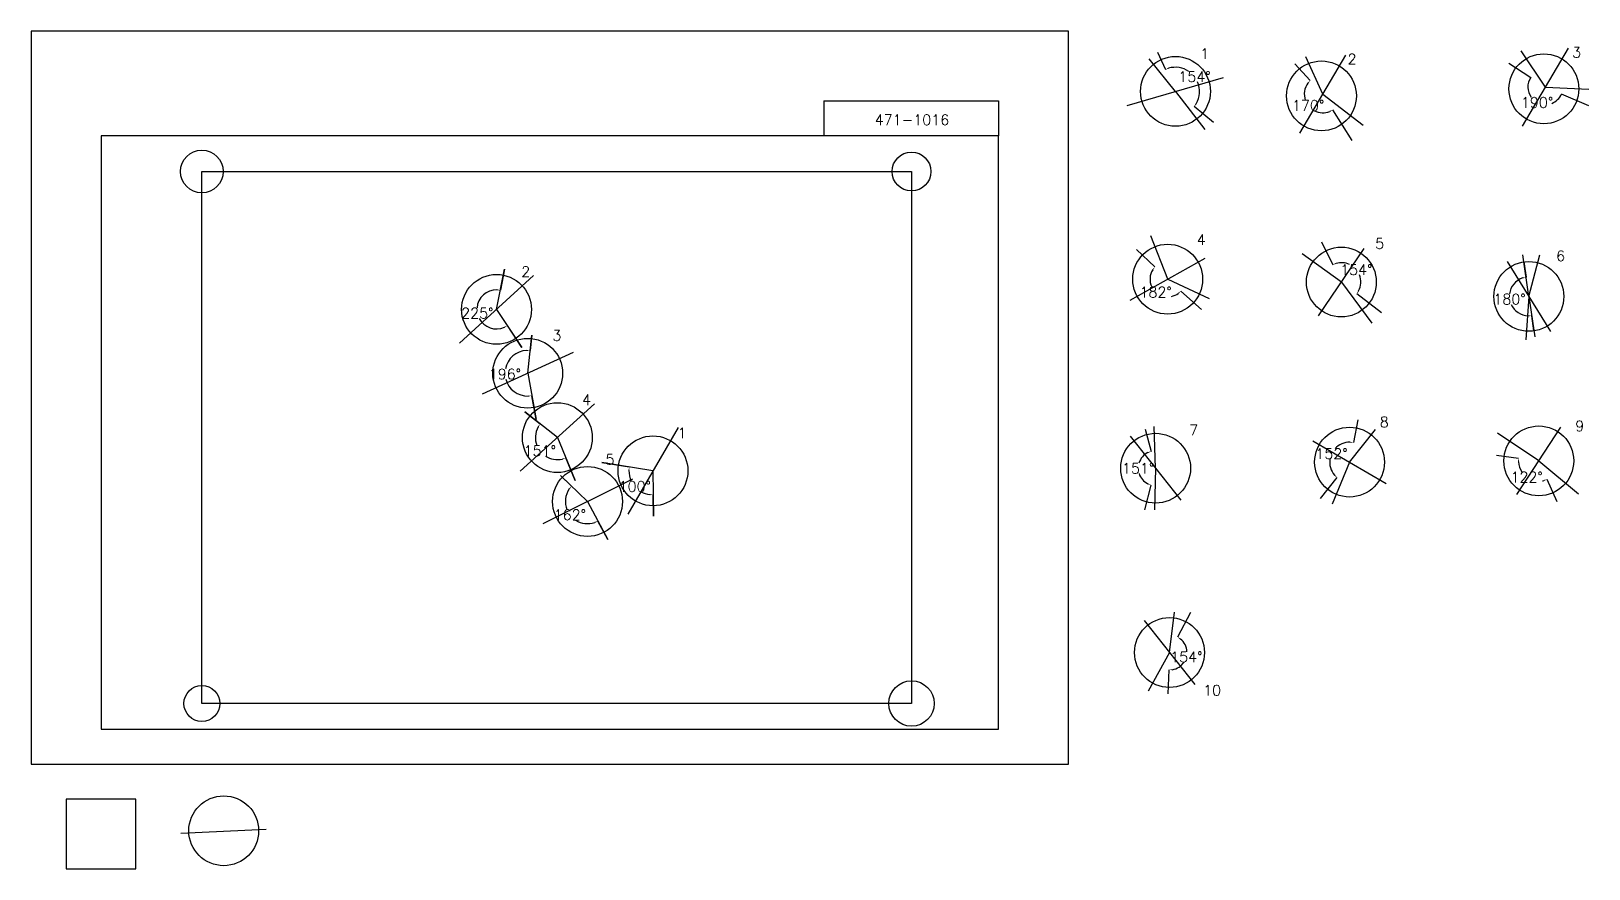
# Model space of a CAD drawing. Extents: x 0 to 2230150, y -150000 to 1050000.
import ezdxf

# ---------------------------------------------------------------- set-up
doc = ezdxf.new("R2010")
doc.units = 0
doc.header["$MEASUREMENT"] = 0
doc.layers.get('0').update_dxf_attribs({"linetype": 'CONTINUOUS'})
doc.layers.get('Defpoints').update_dxf_attribs({"linetype": 'CONTINUOUS'})
for name, color, linetype in [('_0-0_', 7, 'CONTINUOUS'), ('_0-1_V-nasSTD', 7, 'CONTINUOUS'), ('_0-2_番号', 7, 'CONTINUOUS'), ('ADD_LINE', 7, 'CONTINUOUS'), ('文字', 7, 'CONTINUOUS'), ('画像', 7, 'CONTINUOUS')]:
    doc.layers.add(name, color=color, linetype=linetype)
doc.layers.add('位置合わせ用', color=7, linetype='CONTINUOUS', plot=False)
doc.styles.get("Standard").update_dxf_attribs({"font": 'txt', "height": 15000, "bigfont": 'bigfont.shx'})
doc.dimstyles.get("Standard").update_dxf_attribs({"dimtxt": 0.18, "dimasz": 0.18, "dimexe": 0.18, "dimexo": 0.0625, "dimgap": 0.09, "dimtad": 0, "dimtih": 1, "dimtoh": 1, "dimdec": 4, "dimzin": 0, "dimdsep": 46, "dimtxsty": 'Standard', "dimcen": 0.09, "dimadec": 0, "dimazin": 0, "dimtfac": 1, "dimtdec": 4, "dimtofl": 0, "dimtmove": 0, "dimatfit": 3, "dimfxl": 1, "dimtolj": 1, "dimtzin": 0, "dimarcsym": 0})
picture_1 = doc.add_image_def('image1.jpg', size_in_pixel=(800, 600))

# ---------------------------------------------------------------- blocks, each defined once
blk = doc.blocks.new('-000-CCURVE_ORG002')
at = {"layer": '_0-0_', "color": 5, "linetype": 'Continuous'}
for p, q in [((30, -10), (10, -10)), ((10, -10), (10, -30)), ((30, -30), (30, -10)), ((10, -30), (30, -30))]:
    blk.add_line(p, q, dxfattribs=at)
blk = doc.blocks.new('-008-$$ATRU$$11$$背景色$$色$$0_0_0')
at = {"layer": '_0-2_番号'}
blk.add_blockref('-000-CCURVE_ORG002', (0, 0), dxfattribs=at)
blk = doc.blocks.new('*D27')
at = {"layer": 'ADD_LINE', "color": 0, "linetype": 'Continuous', "lineweight": -2}
for p, q in [((1612482, 1019756), (1623866, 995044)), ((1692790, 918934), (1664951, 941812))]:
    blk.add_line(p, q, dxfattribs=at)
for start, end in [(55.935441, 106.423298), (328.898292, 23.176446)]:
    blk.add_arc((1638300, 963714), 34496, start, end, dxfattribs=at)
at = {"layer": 'ADD_LINE', "color": 0}
for points in [[(1628254, 997582), (1628840, 996022), (1623866, 995045)], [(1667157, 946376), (1668518, 945414), (1664951, 941812)]]:
    blk.add_solid(points, dxfattribs=at)
at = {"layer": 'Defpoints', "color": 0}
for p in [(1612482, 1019756), (1638300, 963714), (1672046, 970868), (1692790, 918934)]:
    blk.add_point(p, dxfattribs=at)
at = {"layer": 'ADD_LINE', "color": 0, "linetype": 'Continuous', "insert": (1665608, 984790), "char_height": 15000, "attachment_point": 5}
blk.add_mtext('\\A1;154%%d', dxfattribs=at)
blk = doc.blocks.new('*D28')
at = {"color": 0, "linetype": 'Continuous', "lineweight": -2}
for p, q in [((1809179, 1003391), (1831324, 979396)), ((1891517, 893504), (1863720, 937271))]:
    blk.add_line(p, q, dxfattribs=at)
for start, end in [(143.458517, 199.177328), (242.968088, 291.666013)]:
    blk.add_arc((1849418, 959791), 26678, start, end, dxfattribs=at)
at = {"color": 0}
for points in [[(1828604, 975119), (1827364, 976233), (1831324, 979396)], [(1859646, 934256), (1858888, 935740), (1863721, 937271)]]:
    blk.add_solid(points, dxfattribs=at)
at = {"layer": 'Defpoints', "color": 0}
for p in [(1809179, 1003391), (1849418, 959791), (1823088, 955491), (1891518, 893504)]:
    blk.add_point(p, dxfattribs=at)
at = {"color": 0, "linetype": 'Continuous', "insert": (1828270, 943528), "char_height": 15000, "attachment_point": 5}
blk.add_mtext('\\A1;170%%d', dxfattribs=at)
blk = doc.blocks.new('*D31')
at = {"layer": 'ADD_LINE', "color": 0, "linetype": 'Continuous', "lineweight": -2}
for p, q in [((2115662, 1004203), (2146913, 983688)), ((2230150, 942907), (2190978, 959896))]:
    blk.add_line(p, q, dxfattribs=at)
for start, end in [(146.716384, 215.556167), (291.744567, 336.55299)]:
    blk.add_arc((2167922, 969896), 25131, start, end, dxfattribs=at)
at = {"layer": 'ADD_LINE', "color": 0}
for points in [[(2146913, 983688), (2146913, 983688), (2146913, 983688)], [(2190978, 959896), (2190978, 959896), (2190978, 959896)]]:
    blk.add_solid(points, dxfattribs=at)
at = {"layer": 'Defpoints', "color": 0}
for p in [(2115662, 1004204), (2167922, 969896), (2146156, 957332), (2230150, 942907)]:
    blk.add_point(p, dxfattribs=at)
at = {"layer": 'ADD_LINE', "color": 0, "linetype": 'Continuous', "insert": (2155982, 947782), "char_height": 15000, "attachment_point": 5}
blk.add_mtext('\\A1;190%%d', dxfattribs=at)
blk = doc.blocks.new('*D492')
at = {"color": 0, "linetype": 'Continuous', "lineweight": -2}
for p, q in [((1582560, 737261), (1608834, 712185)), ((1675657, 651191), (1646046, 677753))]:
    blk.add_line(p, q, dxfattribs=at)
for start, end in [(147.654398, 205.986177), (282.024317, 306.788949)]:
    blk.add_arc((1627174, 694681), 25352, start, end, dxfattribs=at)
at = {"color": 0}
for points in [[(1606412, 707733), (1605099, 708759), (1608834, 712185)], [(1642919, 673763), (1641794, 674993), (1646046, 677753)]]:
    blk.add_solid(points, dxfattribs=at)
at = {"layer": 'Defpoints', "color": 0}
for p in [(1582560, 737262), (1627174, 694681), (1602920, 687300), (1675658, 651190)]:
    blk.add_point(p, dxfattribs=at)
at = {"color": 0, "linetype": 'Continuous', "insert": (1609955, 676073), "char_height": 15000, "attachment_point": 5}
blk.add_mtext('\\A1;182%%d', dxfattribs=at)
blk = doc.blocks.new('*D493')
at = {"color": 0, "linetype": 'Continuous', "lineweight": -2}
for p, q in [((1847215, 748386), (1863522, 715452)), ((1933285, 646506), (1897834, 673710))]:
    blk.add_line(p, q, dxfattribs=at)
for start, end in [(64.877904, 105.999917), (332.840982, 21.383423)]:
    blk.add_arc((1875830, 690596), 27737, start, end, dxfattribs=at)
at = {"color": 0}
for points in [[(1867883, 718035), (1868485, 716481), (1863522, 715453)], [(1899804, 678380), (1901213, 677489), (1897835, 673710)]]:
    blk.add_solid(points, dxfattribs=at)
at = {"layer": 'Defpoints', "color": 0}
for p in [(1847214, 748386), (1887525, 715747), (1875830, 690596), (1933286, 646506)]:
    blk.add_point(p, dxfattribs=at)
at = {"color": 0, "linetype": 'Continuous', "insert": (1897257, 708209), "char_height": 15000, "attachment_point": 5}
blk.add_mtext('\\A1;154%%d', dxfattribs=at)
blk = doc.blocks.new('*D494')
at = {"color": 0, "linetype": 'Continuous', "lineweight": -2}
for p, q in [((2097719, 442479), (2129651, 438247)), ((2185031, 375777), (2170441, 407971))]:
    blk.add_line(p, q, dxfattribs=at)
for start, end in [(182.32444, 213.011449), (280.28229, 284.506363)]:
    blk.add_arc((2158450, 434431), 29051, start, end, dxfattribs=at)
at = {"color": 0}
for points in [[(2130255, 433215), (2128590, 433290), (2129651, 438247)], [(2166004, 405520), (2165449, 407092), (2170441, 407970)]]:
    blk.add_solid(points, dxfattribs=at)
at = {"layer": 'Defpoints', "color": 0}
for p in [(2097719, 442479), (2158450, 434431), (2134111, 418569), (2185032, 375776)]:
    blk.add_point(p, dxfattribs=at)
at = {"color": 0, "linetype": 'Continuous', "insert": (2141135, 411104), "char_height": 15000, "attachment_point": 5}
blk.add_mtext('\\A1;122%%d', dxfattribs=at)
blk = doc.blocks.new('*D495')
at = {"color": 0, "linetype": 'Continuous', "lineweight": -2}
for p, q in [((1899485, 493442), (1893065, 460614)), ((1845899, 380648), (1869761, 410403))]:
    blk.add_line(p, q, dxfattribs=at)
for start, end in [(88.997379, 136.834749), (170.916699, 221.208715)]:
    blk.add_arc((1887594, 432640), 28505, start, end, dxfattribs=at)
at = {"color": 0}
for points in [[(1888005, 460311), (1888181, 461969), (1893065, 460615)], [(1865573, 413259), (1866726, 414463), (1869761, 410403)]]:
    blk.add_solid(points, dxfattribs=at)
at = {"layer": 'Defpoints', "color": 0}
for p in [(1899486, 493442), (1869381, 454567), (1887594, 432640), (1845899, 380648)]:
    blk.add_point(p, dxfattribs=at)
at = {"color": 0, "linetype": 'Continuous', "insert": (1861739, 444640), "char_height": 15000, "attachment_point": 5}
blk.add_mtext('\\A1;152%%d', dxfattribs=at)
blk = doc.blocks.new('*D496')
at = {"color": 0, "linetype": 'Continuous', "lineweight": -2}
for p, q in [((1594921, 479957), (1603443, 448007)), ((1594453, 364310), (1603625, 399771))]:
    blk.add_line(p, q, dxfattribs=at)
for start, end in [(116.442259, 162.722612), (197.730428, 243.989803)]:
    blk.add_arc((1609870, 423913), 24936, start, end, dxfattribs=at)
at = {"color": 0}
for points in [[(1599060, 445461), (1598471, 447020), (1603443, 448007)], [(1598646, 400720), (1599223, 402284), (1603625, 399771)]]:
    blk.add_solid(points, dxfattribs=at)
at = {"layer": 'Defpoints', "color": 0}
for p in [(1594921, 479958), (1587247, 434403), (1609870, 423913), (1594453, 364310)]:
    blk.add_point(p, dxfattribs=at)
at = {"color": 0, "linetype": 'Continuous', "insert": (1584933, 423819), "char_height": 15000, "attachment_point": 5}
blk.add_mtext('\\A1;151%%d', dxfattribs=at)
blk = doc.blocks.new('*D497')
at = {"color": 0, "linetype": 'Continuous', "lineweight": -2}
for p, q in [((2137280, 719501), (2140368, 697666)), ((2151611, 620534), (2148379, 642348))]:
    blk.add_line(p, q, dxfattribs=at)
for start, end in [(108.314688, 172.816777), (204.310121, 268.164898)]:
    blk.add_arc((2144282, 669994), 27948, start, end, dxfattribs=at)
at = {"color": 0}
for points in [[(2135690, 695715), (2135310, 697337), (2140368, 697666)], [(2143435, 641228), (2143339, 642892), (2148379, 642348)]]:
    blk.add_solid(points, dxfattribs=at)
at = {"layer": 'Defpoints', "color": 0}
for p in [(2137280, 719501), (2144282, 669994), (2122350, 652671), (2151611, 620534)]:
    blk.add_point(p, dxfattribs=at)
at = {"color": 0, "linetype": 'Continuous', "insert": (2116623, 665988), "char_height": 15000, "attachment_point": 5}
blk.add_mtext('\\A1;180%%d', dxfattribs=at)
blk = doc.blocks.new('*D662')
at = {"color": 0, "linetype": 'Continuous', "lineweight": -2}
for p, q in [((1659684, 217062), (1641346, 182000)), ((1628066, 100544), (1629066, 134978))]:
    blk.add_line(p, q, dxfattribs=at)
for start, end in [(2.755917, 50.881259), (279.845571, 326.395586)]:
    blk.add_arc((1629789, 159904), 24936, start, end, dxfattribs=at)
at = {"color": 0}
for points in [[(1645980, 179947), (1645064, 178555), (1641346, 182001)], [(1633993, 136166), (1634112, 134504), (1629066, 134978)]]:
    blk.add_solid(points, dxfattribs=at)
at = {"layer": 'Defpoints', "color": 0}
for p in [(1659684, 217062), (1629789, 159904), (1648804, 143771), (1628066, 100544)]:
    blk.add_point(p, dxfattribs=at)
at = {"color": 0, "linetype": 'Continuous', "insert": (1653916, 153603), "char_height": 15000, "attachment_point": 5}
blk.add_mtext('\\A1;154%%d', dxfattribs=at)
blk = doc.blocks.new('*D665')
at = {"layer": 'ADD_LINE', "color": 0, "linetype": 'Continuous', "lineweight": -2}
for p, q in [((817165, 432136), (856294, 425719)), ((891086, 355288), (890690, 385751))]:
    blk.add_line(p, q, dxfattribs=at)
for start, end in [(179.02082, 205.740298), (240.494085, 262.409472)]:
    blk.add_arc((890244, 420151), 34403, start, end, dxfattribs=at)
at = {"layer": 'ADD_LINE', "color": 0}
for points in [[(856676, 420665), (855016, 420814), (856294, 425719)], [(885650, 385218), (885749, 386882), (890690, 385751)]]:
    blk.add_solid(points, dxfattribs=at)
at = {"layer": 'Defpoints', "color": 0}
for p in [(817164, 432136), (858824, 406137), (890244, 420151), (891086, 355288)]:
    blk.add_point(p, dxfattribs=at)
at = {"layer": 'ADD_LINE', "color": 0, "linetype": 'Continuous', "insert": (864167, 397710), "char_height": 15000, "attachment_point": 5}
blk.add_mtext('\\A1;100%%d', dxfattribs=at)
blk = doc.blocks.new('*D668')
at = {"layer": 'ADD_LINE', "color": 0, "linetype": 'Continuous', "lineweight": -2}
for p, q in [((677858, 708803), (671828, 678912)), ((702684, 597048), (681877, 628134))]:
    blk.add_line(p, q, dxfattribs=at)
for start, end in [(88.82561, 175.791275), (207.494843, 293.563293)]:
    blk.add_arc((666283, 651431), 28035, start, end, dxfattribs=at)
at = {"layer": 'ADD_LINE', "color": 0}
for points in [[(666767, 678632), (666949, 680289), (671828, 678912)], [(677890, 625003), (677091, 626465), (681877, 628134)]]:
    blk.add_solid(points, dxfattribs=at)
at = {"layer": 'Defpoints', "color": 0}
for p in [(677858, 708804), (641159, 663870), (666283, 651431), (702684, 597048)]:
    blk.add_point(p, dxfattribs=at)
at = {"layer": 'ADD_LINE', "color": 0, "linetype": 'Continuous', "insert": (638782, 645989), "char_height": 15000, "attachment_point": 5}
blk.add_mtext('\\A1;225%%d', dxfattribs=at)
blk = doc.blocks.new('*D671')
at = {"layer": 'ADD_LINE', "color": 0, "linetype": 'Continuous', "lineweight": -2}
for p, q in [((716737, 614652), (714377, 592422)), ((722826, 493801), (716711, 527799))]:
    blk.add_line(p, q, dxfattribs=at)
for start, end in [(92.719532, 168.840417), (195.40995, 271.417044)]:
    blk.add_arc((710929, 559944), 32661, start, end, dxfattribs=at)
at = {"layer": 'ADD_LINE', "color": 0}
for points in [[(709355, 591735), (709403, 593401), (714377, 592423)], [(711821, 526464), (711652, 528122), (716711, 527799)]]:
    blk.add_solid(points, dxfattribs=at)
at = {"layer": 'Defpoints', "color": 0}
for p in [(716737, 614652), (710929, 559944), (684102, 541314), (722826, 493801)]:
    blk.add_point(p, dxfattribs=at)
at = {"layer": 'ADD_LINE', "color": 0, "linetype": 'Continuous', "insert": (678289, 558765), "char_height": 15000, "attachment_point": 5}
blk.add_mtext('\\A1;196%%d', dxfattribs=at)
blk = doc.blocks.new('*D674')
at = {"layer": 'ADD_LINE', "color": 0, "linetype": 'Continuous', "lineweight": -2}
for p, q in [((706630, 504684), (728642, 487281)), ((778765, 406317), (765426, 438583))]:
    blk.add_line(p, q, dxfattribs=at)
for start, end in [(150.765197, 201.400473), (237.20066, 283.365952)]:
    blk.add_arc((753379, 467725), 31534, start, end, dxfattribs=at)
at = {"layer": 'ADD_LINE', "color": 0}
for points in [[(726554, 482662), (725169, 483589), (728642, 487281)], [(760925, 436253), (760412, 437838), (765426, 438583)]]:
    blk.add_solid(points, dxfattribs=at)
at = {"layer": 'Defpoints', "color": 0}
for p in [(706630, 504684), (722527, 461204), (753379, 467725), (778765, 406317)]:
    blk.add_point(p, dxfattribs=at)
at = {"layer": 'ADD_LINE', "color": 0, "linetype": 'Continuous', "insert": (728217, 448719), "char_height": 15000, "attachment_point": 5}
blk.add_mtext('\\A1;151%%d', dxfattribs=at)
blk = doc.blocks.new('*D677')
at = {"layer": 'ADD_LINE', "color": 0, "linetype": 'Continuous', "lineweight": -2}
for p, q in [((757687, 413343), (773622, 398133)), ((825606, 321854), (811500, 348265))]:
    blk.add_line(p, q, dxfattribs=at)
for start, end in [(145.376362, 201.614701), (237.286119, 289.062828)]:
    blk.add_arc((796561, 376237), 31712, start, end, dxfattribs=at)
at = {"layer": 'ADD_LINE', "color": 0}
for points in [[(771111, 393729), (769819, 394782), (773622, 398133)], [(807251, 345501), (806585, 347028), (811500, 348265)]]:
    blk.add_solid(points, dxfattribs=at)
at = {"layer": 'Defpoints', "color": 0}
for p in [(757686, 413344), (765356, 370590), (796561, 376237), (825606, 321854)]:
    blk.add_point(p, dxfattribs=at)
at = {"layer": 'ADD_LINE', "color": 0, "linetype": 'Continuous', "insert": (771308, 357056), "char_height": 15000, "attachment_point": 5}
blk.add_mtext('\\A1;162%%d', dxfattribs=at)

msp = doc.modelspace()

# ---------------------------------------------------------------- linework, layer by layer
at = {"layer": '_0-1_V-nasSTD', "color": 7, "linetype": 'Continuous'}
for p, q in [((1485000, 1050000), (0, 1050000)), ((0, 1050000), (0, 0)), ((1485000, 1050000), (0, 1050000)), ((0, 1050000), (0, 0)), ((1485000, 0), (1485000, 1050000)), ((1485000, 0), (1485000, 1050000)), ((1135000, 950000), (1135000, 900000)), ((1135000, 950000), (1385000, 950000)), ((1385000, 950000), (1385000, 900000)), ((1385000, 900000), (100000, 900000)), ((100000, 900000), (100000, 50000)), ((1385000, 50000), (1385000, 900000)), ((100000, 50000), (1385000, 50000)), ((0, 0), (1485000, 0)), ((0, 0), (1485000, 0))]:
    msp.add_line(p, q, dxfattribs=at)
at = {"layer": 'ADD_LINE', "color": 5, "linetype": 'Continuous'}
for p, q in [((1638300.12759, 963713.94411), (1600657, 1010465.5)), ((1849417.68706, 959791.40858), (1824731.61592, 1013095)), ((2167921.53926, 969895.92252), (2133337.061, 1021586.01265)), ((1638300.12759, 963713.94411), (1680185.5, 909330)), ((1849417.68706, 959791.40858), (1907070.5, 915461)), ((2167921.53926, 969895.92252), (2230150.4375, 966693.63309)), ((1627173.85936, 694681.42053), (1603053, 756584)), ((1875829.60478, 690595.69901), (1819695, 730821)), ((2144282.17651, 669993.66595), (2135874.84661, 729434.5)), ((2144282.17651, 669993.66595), (2159881.11393, 729434.5)), ((666283.25, 651431.44411), (677858.5, 708803.5)), ((1627173.85936, 694681.42053), (1686782, 666999.5)), ((1875829.60478, 690595.69901), (1919233, 631868.5)), ((2144282.17651, 669993.66595), (2139973.5, 607862)), ((2144282.17651, 669993.66595), (2152852.5, 612158.5)), ((666283.25, 651431.44411), (702684.12647, 597047.5)), ((710928.75, 559943.94411), (716737, 614652)), ((710928.75, 559943.94411), (722826, 493801)), ((753378.75, 467724.94411), (706629.5, 504684)), ((1609869.59541, 423912.59025), (1607859.5021, 483624.43754)), ((1887594.19761, 432639.77192), (1924592.5, 479202.5)), ((2158449.59821, 434430.75199), (2099218, 473956.5)), ((753378.75, 467724.94411), (778765, 406317)), ((890243.75, 420151.44411), (817164.5, 432136.5)), ((1609869.59541, 423912.59025), (1608159.50179, 364310.06247)), ((1887594.19761, 432639.77192), (1862762, 372404)), ((2158449.59821, 434430.75199), (2215384.5, 387018.5)), ((796560.75, 376237.44411), (757686.5, 413343.5)), ((890243.75, 420151.44411), (891086, 355287.5)), ((796560.75, 376237.44411), (825606.46177, 321853.5)), ((1629789, 159904), (1636845.5, 217647.28885)), ((1629789, 159904), (1599375.79815, 104642.5))]:
    msp.add_line(p, q, dxfattribs=at)
at = {"layer": 'ADD_LINE', "color": 1, "linetype": 'Continuous'}
for p, q in [((1816519.43706, 903878.65858), (1882315.93706, 1015704.15858)), ((2135023.28926, 913983.17252), (2200819.78926, 1025808.67252)), ((1569397.37759, 943664.44411), (1707202.87759, 983763.44411)), ((1843082.10478, 642335.94901), (1908577.10478, 738855.44901)), ((1573690.48436, 664418.92053), (1680657.23436, 724943.92053)), ((2113351.05151, 720119.29095), (2175213.30151, 619868.04095)), ((719237.31733, 699861.16806), (613329.18267, 603001.72017)), ((776145.7402, 589882.47442), (645711.7598, 530005.4138)), ((806566.59528, 515897.80496), (700190.90472, 419552.08326)), ((926143.72707, 482286.48297), (854343.77293, 358016.40525)), ((1573599.84541, 469670.84025), (1646139.34541, 378154.34025)), ((2126994.59821, 386171.00199), (2189904.59821, 482690.50199)), ((1835025.69761, 463233.02192), (1940162.69761, 402046.52192)), ((860743.22029, 408333.8912), (732378.27971, 344140.99702)), ((1593519.25, 205662.25), (1666058.75, 114145.75)), ((214262.32302, -98799.56876), (336470.78129, -93322.43898))]:
    msp.add_line(p, q, dxfattribs=at)
at = {"layer": 'ADD_LINE', "color": 5, "linetype": 'ByBlock'}
for centre in [(1638300.12759, 963713.94411), (1847299.84098, 957259.81804), (2165803.69318, 967364.33199), (1627173.85936, 694681.42053), (1875829.60478, 690595.69901), (2144282.17651, 669993.66595), (666283.25, 651431.44411), (710928.75, 559943.94411), (753378.75, 467724.94411), (890243.75, 420151.44411), (1609869.59541, 423912.59025), (1887594.19761, 432639.77192), (2158449.59821, 434430.75199), (796560.75, 376237.44411), (1629789, 159904), (275704.61091, -95468.83904)]:
    msp.add_circle(centre, 50000, dxfattribs=at)
at = {"layer": '位置合わせ用', "color": 5, "linetype": 'Continuous'}
for centre, radius in [((244424.4, 848880.595), 30579.2687), ((1260424.4, 848880.595), 27848.33235), ((244424.4, 86880.595), 25672.78835), ((1260424.4, 86880.595), 32483.49996)]:
    msp.add_circle(centre, radius, dxfattribs=at)

# ---------------------------------------------------------------- block references
at = {"layer": '_0-0_', "xscale": 5000, "yscale": 5000, "zscale": 5000}
msp.add_blockref('-008-$$ATRU$$11$$背景色$$色$$0_0_0', (0, 0), dxfattribs=at)

# ---------------------------------------------------------------- texts
at = {"layer": '文字', "color": 5, "linetype": 'Continuous'}
for s, p in [('3', (2206162.5, 1012123.5)), ('1', (1673664.84659, 1010338.61449)), ('2', (1884735.5, 1002469.5)), ('4', (1668695.5, 743754)), ('5', (1924216.5, 738393)), ('6', (2183311.5, 720524.5)), ('2', (701647.969, 698056.11449)), ('3', (746293.469, 606568.61449)), ('4', (788743.469, 514349.61449)), ('8', (1930840.69761, 482615.93968)), ('9', (2210625.69761, 476897.98348)), ('1', (925608.469, 466776.11449)), ('7', (1657991.59541, 471180.02727)), ('5', (822287.5, 429209)), ('10', (1677911, 98195.5))]:
    msp.add_text(s, height=15000, dxfattribs=at).set_placement(p)
at = {"layer": '文字', "linetype": 'Continuous'}
msp.add_text('471-1016', height=15000, dxfattribs=at).set_placement((1207698.06436, 915464.91089))

# ---------------------------------------------------------------- dimensions: what is measured, and where the dimension line sits
at = {"color": 5, "linetype": 'Continuous'}
for base, center, p1, p2, picture, middle in [((1823088.23526, 955490.96023), (1849417.68706, 959791.40858), (1809178.77504, 1003391.05715), (1891517.5, 893504), '*D28', (1828269.9978, 943527.67201)), ((1602919.66927, 687300.1765), (1627173.85936, 694681.42053), (1582560, 737261.5), (1675657.5, 651190.5), '*D492', (1609955.37168, 676073.03042)), ((1887525.02456, 715746.55986), (1875829.60478, 690595.69901), (1847214.5, 748386.5), (1933285.5, 646506), '*D493', (1897256.73514, 708208.95339)), ((2122350.14113, 652670.99813), (2144282.17651, 669993.66595), (2137279.85621, 719500.91301), (2151611.40936, 620533.75951), '*D497', (2116622.71578, 665988.26601)), ((1869381.14317, 454567.03326), (1887594.19761, 432639.77192), (1899485.5, 493442.5), (1845899, 380648), '*D495', (1861738.50652, 444639.91276)), ((1587247.09662, 434402.94997), (1609869.59541, 423912.59025), (1594921, 479957.5), (1594452.55209, 364310), '*D496', (1584933.35154, 423818.56891)), ((2134111.47282, 418568.6119), (2158449.59821, 434430.75199), (2097719, 442479), (2185031.5, 375776.5), '*D494', (2141135.0292, 411103.5675)), ((1648803.90553, 143771.4718), (1629789, 159904), (1659684.47103, 217061.94462), (1628066.5, 100544), '*D662', (1653916.18486, 153602.8851))]:
    dim = msp.add_angular_dim_3p(base=base, center=center, p1=p1, p2=p2, dimstyle='Standard', override={"dimasz": 5000, "dimtmove": 2}, dxfattribs=at)
    dim.commit()
    dim.dimension.update_dxf_attribs({"geometry": picture, "text_midpoint": middle})
at = {"layer": 'ADD_LINE', "color": 5, "linetype": 'Continuous'}
for base, center, p1, p2, override, picture, middle in [((1672045.78438, 970867.8893), (1638300.12759, 963713.94411), (1612481.5, 1019756.5), (1692790, 918933.5), {"dimasz": 5000, "dimtmove": 2}, '*D27', (1665608.30751, 984790.2719)), ((2146156.07889, 957332.10205), (2167921.53926, 969895.92252), (2115661.5, 1004203.5), (2230150.5, 942906.93528), {"dimtmove": 2}, '*D31', (2155981.84538, 947781.93238)), ((641159.09944, 663870.00936), (666283.25, 651431.44411), (677858.5, 708803.5), (702684.12647, 597047.5), {"dimasz": 5000, "dimtmove": 2}, '*D668', (638782.00154, 645988.81787)), ((684101.80484, 541314.13477), (710928.75, 559943.94411), (716737, 614652), (722826, 493801), {"dimasz": 5000, "dimtmove": 2}, '*D671', (678288.81585, 558765.18135)), ((722526.67393, 461204.28133), (753378.75, 467724.94411), (706629.5, 504684), (778765, 406317), {"dimasz": 5000, "dimtmove": 2}, '*D674', (728216.61149, 448718.72338)), ((858824.43295, 406137.10623), (890243.75, 420151.44411), (817164.5, 432136.5), (891086, 355287.5), {"dimasz": 5000, "dimtmove": 2}, '*D665', (864167.48959, 397710.32575)), ((765355.85029, 370590.49402), (796560.75, 376237.44411), (757686.5, 413343.5), (825606.46177, 321853.5), {"dimasz": 5000, "dimtmove": 2}, '*D677', (771307.96697, 357055.9228))]:
    dim = msp.add_angular_dim_3p(base=base, center=center, p1=p1, p2=p2, dimstyle='Standard', override=override, dxfattribs=at)
    dim.commit()
    dim.dimension.update_dxf_attribs({"geometry": picture, "text_midpoint": middle})

# ---------------------------------------------------------------- pictures from other files: only their frames are drawn
at = {"layer": '画像', "color": 5, "linetype": 'Continuous'}
image = msp.add_image(picture_1, insert=(244424.4, 86880.595), size_in_units=(1016000, 762000), dxfattribs=at)
image.dxf.flags = 7

doc.saveas('drawing.dxf')
